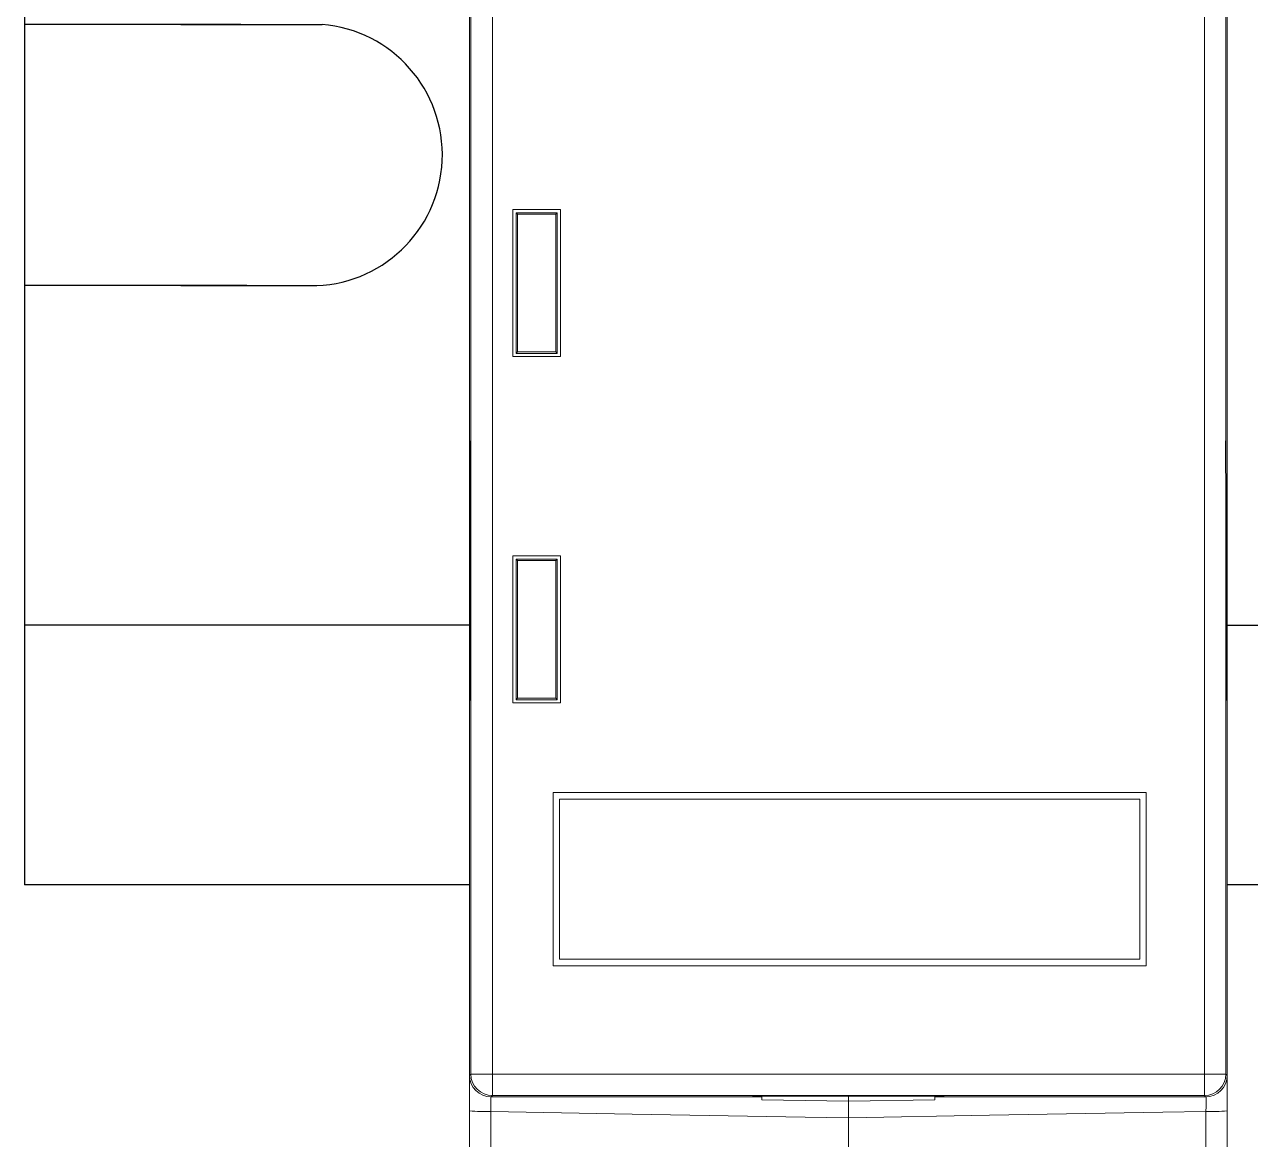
# Model space of a CAD drawing. Header units: millimetres. Extents: x -72 to 2978, y -1067 to 2817.
# Drawn here: x 1050.75 to 1079.06, y 1399.38 to 1425.13 of the extents above; entities that cross this region are included whole.
import ezdxf

# ---------------------------------------------------------------- set-up
doc = ezdxf.new("R2010")
doc.units = ezdxf.units.MM

msp = doc.modelspace()

# ---------------------------------------------------------------- linework, layer by layer
at = {"color": 7, "linetype": 'Continuous', "lineweight": 15}
for p, q in [((1061.026, 1444.662), (1061.026, 1400.862)), ((1061.026, 1444.518), (1061.026, 1401.006)), ((1061.055, 1400.891), (1061.055, 1444.633)), ((1061.555, 1444.633), (1061.555, 1400.891)), ((1077.997, 1400.891), (1077.997, 1444.633)), ((1078.497, 1444.633), (1078.497, 1400.891)), ((1078.526, 1400.862), (1078.526, 1444.662)), ((1078.526, 1401.006), (1078.526, 1444.518)), ((1062.026, 1417.462), (1062.026, 1420.862)), ((1062.026, 1420.862), (1063.126, 1420.862)), ((1062.136, 1420.752), (1062.101, 1420.787)), ((1062.101, 1420.787), (1062.101, 1417.537)), ((1063.051, 1420.787), (1062.101, 1420.787)), ((1062.136, 1420.752), (1062.136, 1417.572)), ((1063.016, 1420.752), (1062.136, 1420.752)), ((1063.016, 1420.752), (1063.051, 1420.787)), ((1063.016, 1417.572), (1063.016, 1420.752)), ((1063.051, 1417.537), (1063.051, 1420.787)), ((1063.126, 1420.862), (1063.126, 1417.462)), ((1062.136, 1417.572), (1062.101, 1417.537)), ((1062.136, 1417.572), (1063.016, 1417.572)), ((1063.016, 1417.572), (1063.051, 1417.537)), ((1063.126, 1417.462), (1062.026, 1417.462)), ((1062.101, 1417.537), (1063.051, 1417.537)), ((1062.026, 1412.862), (1063.126, 1412.862)), ((1062.026, 1409.462), (1062.026, 1412.862)), ((1062.136, 1412.752), (1062.101, 1412.787)), ((1063.051, 1412.787), (1062.101, 1412.787)), ((1062.101, 1412.787), (1062.101, 1409.537)), ((1063.016, 1412.752), (1062.136, 1412.752)), ((1062.136, 1412.752), (1062.136, 1409.572)), ((1063.016, 1412.752), (1063.051, 1412.787)), ((1063.016, 1409.572), (1063.016, 1412.752)), ((1063.051, 1409.537), (1063.051, 1412.787)), ((1063.126, 1412.862), (1063.126, 1409.462)), ((1063.126, 1409.462), (1062.026, 1409.462)), ((1062.136, 1409.572), (1062.101, 1409.537)), ((1062.101, 1409.537), (1063.051, 1409.537)), ((1062.136, 1409.572), (1063.016, 1409.572)), ((1063.016, 1409.572), (1063.051, 1409.537)), ((1076.655, 1407.391), (1062.955, 1407.391)), ((1062.955, 1407.391), (1062.955, 1403.391)), ((1076.655, 1403.391), (1076.655, 1407.391)), ((1076.505, 1407.241), (1063.105, 1407.241)), ((1063.105, 1407.241), (1063.105, 1403.541)), ((1076.505, 1403.541), (1076.505, 1407.241)), ((1062.955, 1403.391), (1076.655, 1403.391)), ((1063.105, 1403.541), (1076.505, 1403.541)), ((1061.026, 1400.862), (1061.055, 1400.891)), ((1061.555, 1400.891), (1061.055, 1400.891)), ((1061.555, 1400.891), (1077.997, 1400.891)), ((1061.555, 1400.391), (1061.555, 1400.891)), ((1078.497, 1400.891), (1077.997, 1400.891)), ((1077.997, 1400.391), (1077.997, 1400.891)), ((1078.497, 1400.891), (1078.526, 1400.862)), ((1061.555, 1400.391), (1061.526, 1400.362)), ((1061.526, 1400.362), (1067.776, 1400.362)), ((1077.997, 1400.391), (1061.555, 1400.391)), ((1067.57, 1400.382), (1067.57, 1400.372)), ((1071.982, 1400.382), (1067.57, 1400.382)), ((1067.57, 1400.372), (1067.57, 1400.382)), ((1067.57, 1400.372), (1067.776, 1400.372)), ((1067.776, 1400.297), (1067.776, 1400.382)), ((1069.776, 1400.262), (1067.776, 1400.297)), ((1069.776, 1400.382), (1069.776, 1400.262)), ((1071.776, 1400.297), (1069.776, 1400.262)), ((1071.776, 1400.382), (1071.776, 1400.297)), ((1071.776, 1400.372), (1071.982, 1400.372)), ((1071.776, 1400.362), (1078.026, 1400.362)), ((1071.982, 1400.372), (1071.982, 1400.382)), ((1071.982, 1400.372), (1071.982, 1400.382)), ((1078.026, 1400.362), (1077.997, 1400.391)), ((1061.026, 1392.313), (1061.026, 1400.042)), ((1061.517, 1400.024), (1061.517, 1392.289)), ((1078.035, 1392.289), (1078.035, 1400.024)), ((1078.526, 1400.042), (1078.526, 1392.313)), ((1069.776, 1399.88), (1069.776, 1398.057))]:
    msp.add_line(p, q, dxfattribs=at)
at = {"color": 6}
for p, q in [((1050.746, 1434.262), (1050.746, 1405.262)), ((1061.026, 1411.262), (1050.746, 1411.262)), ((1061.026, 1405.262), (1050.746, 1405.262))]:
    msp.add_line(p, q, dxfattribs=at)
at = {"color": 6, "linetype": 'ByBlock'}
for p, q in [((1055.744, 1425.133), (1050.746, 1425.133)), ((1055.744, 1425.133), (1057.619, 1425.133)), ((1055.881, 1419.102), (1050.746, 1419.102)), ((1054.355, 1419.102), (1057.407, 1419.102)), ((1078.526, 1411.262), (1084.68, 1411.262)), ((1084.68, 1405.262), (1078.526, 1405.262))]:
    msp.add_line(p, q, dxfattribs=at)
for p, q in [((1054.355, 1425.133), (1057.134, 1425.133)), ((1061.026, 1415.518), (1061.026, 1409.518)), ((1078.526, 1409.518), (1078.497, 1415.518))]:
    msp.add_line(p, q)
at = {"color": 7, "linetype": 'Continuous', "lineweight": 15, "flags": 128}
for points in [[(1069.776, 1399.88), (1068.776, 1399.897), (1064.778, 1399.967), (1061.517, 1400.024)], [(1078.035, 1400.024), (1077.035, 1400.007), (1073.036, 1399.937), (1069.776, 1399.88)]]:
    msp.add_lwpolyline(points, dxfattribs=at)
at = {"color": 6, "linetype": 'ByBlock'}
msp.add_arc((1057.376, 1422.122), 3.021, 269.4277, 85.4019, dxfattribs=at)
at = {"color": 7, "linetype": 'Continuous', "lineweight": 15}
for centre, radius, start, end in [((1061.555, 1400.891), 0.5, 180.0016, 269.9983), ((1077.997, 1400.891), 0.5, 270.0017, 359.9984), ((1061.396, 1403.446), 3.424, 263.7965, 272.0287), ((1078.156, 1403.446), 3.424, 267.9713, 276.2035)]:
    msp.add_arc(centre, radius, start, end, dxfattribs=at)
for centre, major_axis in [((1061.526, 1400.862), (-0.354, -0.354)), ((1078.026, 1400.862), (0.354, -0.354))]:
    msp.add_ellipse(centre, major_axis=major_axis, ratio=0.999973, start_param=5.497801, end_param=7.06857, dxfattribs=at)
for points, knots in [([(1061.026, 1400.862), (1061.026, 1400.799), (1061.026, 1400.671), (1061.026, 1400.377), (1061.026, 1400.153), (1061.026, 1400.042)], [0, 0, 0, 0, 0.322195, 0.661098, 1, 1, 1, 1]), ([(1078.526, 1400.042), (1078.526, 1400.104), (1078.526, 1400.277), (1078.526, 1400.543), (1078.526, 1400.766), (1078.526, 1400.839), (1078.526, 1400.862)], [0, 0, 0, 0, 0.183153, 0.515053, 0.846973, 1, 1, 1, 1]), ([(1069.776, 1400.272), (1069.776, 1400.266), (1069.776, 1400.234), (1069.776, 1400.13), (1069.776, 1399.998), (1069.776, 1399.911), (1069.776, 1399.88)], [0, 0, 0, 0, 0.087417, 0.44514, 0.802841, 1, 1, 1, 1]), ([(1069.776, 1399.88), (1069.776, 1399.936), (1069.776, 1400.047), (1069.776, 1400.187), (1069.776, 1400.246), (1069.776, 1400.272)], [0, 0, 0, 0, 0.359008, 0.718015, 1, 1, 1, 1])]:
    msp.add_open_spline(points, degree=3, knots=knots, dxfattribs=at)
at = {"color": 102, "linetype": 'Continuous', "lineweight": 15}
for points, knots in [([(1061.517, 1400.024), (1061.517, 1400.079), (1061.515, 1400.19), (1061.514, 1400.308), (1061.514, 1400.352), (1061.514, 1400.361)], [0, 0, 0, 0, 0.440566, 0.881035, 1, 1, 1, 1]), ([(1078.038, 1400.365), (1078.038, 1400.335), (1078.038, 1400.266), (1078.037, 1400.141), (1078.035, 1400.055), (1078.035, 1400.024)], [0, 0, 0, 0, 0.325567, 0.760139, 1, 1, 1, 1])]:
    msp.add_open_spline(points, degree=3, knots=knots, dxfattribs=at)

doc.saveas('drawing.dxf')
